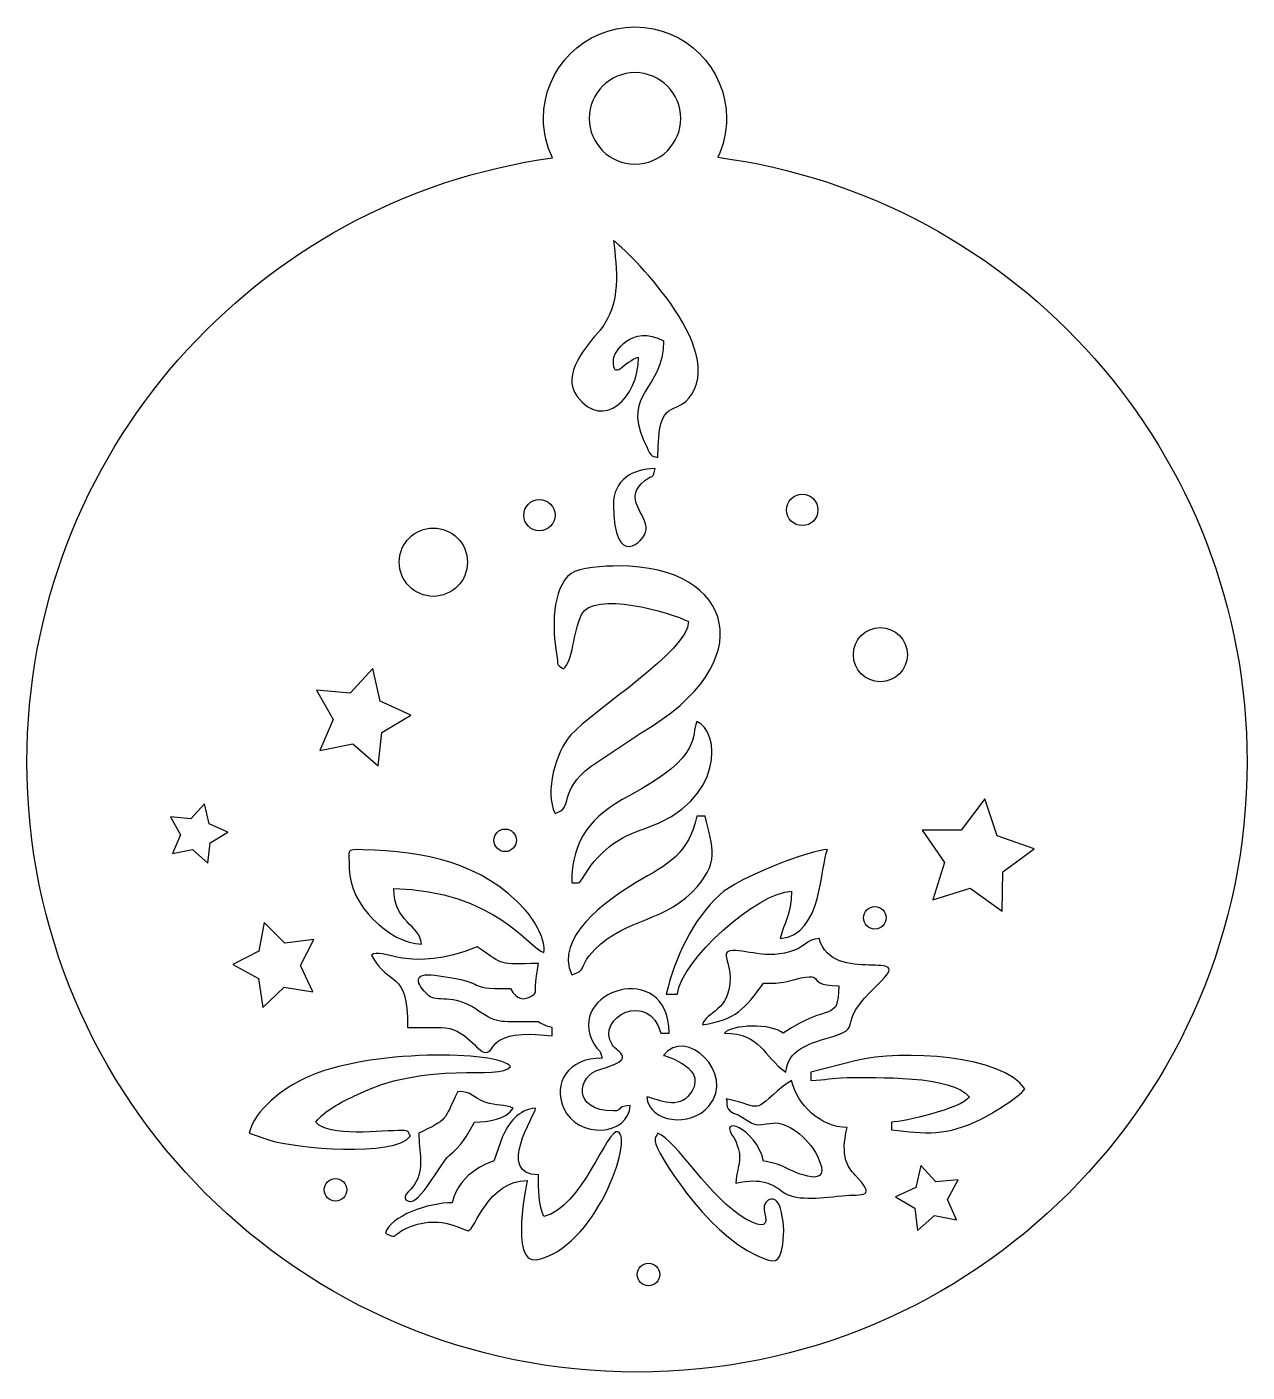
# Model space of a CAD drawing. Header units: centimetres. Extents: x 1 to 127, y -92 to 6.
# Drawn here: x 104.99 to 114.06, y -48.61 to -38.61 of the extents above; entities that cross this region are included whole.
import ezdxf

# ---------------------------------------------------------------- set-up
doc = ezdxf.new("R2010")
doc.units = ezdxf.units.CM
doc.header["$MEASUREMENT"] = 0
doc.layers.add('layer 1', color=7, linetype='Continuous')

msp = doc.modelspace()

# ---------------------------------------------------------------- linework, layer by layer
at = {"layer": 'layer 1', "color": 250}
for points, knots in [([(104.98818, -44.07696), (104.98818, -46.58163), (107.01861, -48.61205), (109.52327, -48.61205), (109.52327, -48.61205), (112.02793, -48.61205), (114.05836, -46.58163), (114.05836, -44.07696), (114.05836, -44.07696), (114.05836, -41.77604), (112.34475, -39.87556), (110.12417, -39.58157), (110.12417, -39.58157), (110.16548, -39.49378), (110.1886, -39.39576), (110.1886, -39.29232), (110.1886, -39.29232), (110.1886, -38.91662), (109.88404, -38.61205), (109.50834, -38.61205), (109.50834, -38.61205), (109.13264, -38.61205), (108.82807, -38.91662), (108.82807, -39.29232), (108.82807, -39.29232), (108.82807, -39.39731), (108.85188, -39.4967), (108.89434, -39.58549), (108.89434, -39.58549), (106.68741, -39.89172), (104.98818, -41.78574), (104.98818, -44.07696)], [0, 0, 0, 0, 0.1111111, 0.1111111, 0.1111111, 0.1111111, 0.2222222, 0.2222222, 0.2222222, 0.2222222, 0.3333333, 0.3333333, 0.3333333, 0.3333333, 0.4444444, 0.4444444, 0.4444444, 0.4444444, 0.5555556, 0.5555556, 0.5555556, 0.5555556, 0.6666667, 0.6666667, 0.6666667, 0.6666667, 0.7777778, 0.7777778, 0.7777778, 0.7777778, 1, 1, 1, 1]), ([(109.50834, -39.63245), (109.32048, -39.63245), (109.16821, -39.48017), (109.16821, -39.29232), (109.16821, -39.29232), (109.16821, -39.10446), (109.32048, -38.95219), (109.50834, -38.95219), (109.50834, -38.95219), (109.69619, -38.95219), (109.84847, -39.10446), (109.84847, -39.29232), (109.84847, -39.29232), (109.84847, -39.48017), (109.69619, -39.63245), (109.50834, -39.63245)], [0, 0, 0, 0, 0.2, 0.2, 0.2, 0.2, 0.4, 0.4, 0.4, 0.4, 0.6, 0.6, 0.6, 0.6, 1, 1, 1, 1]), ([(109.2485, -40.86597), (109.40992, -40.66833), (109.37252, -40.40681), (109.34805, -40.20067), (109.34805, -40.20067), (109.37795, -40.2115), (110.18063, -40.9523), (109.9306, -41.34133), (109.9306, -41.34133), (109.80964, -41.52953), (109.6788, -41.32999), (109.6788, -41.81306), (109.6788, -41.81306), (109.62204, -41.79789), (109.6291, -41.81137), (109.57503, -41.68943), (109.57503, -41.68943), (109.41253, -41.32298), (109.72014, -41.3162), (109.72014, -40.94484), (109.72014, -40.94484), (109.4835, -40.81963), (109.34805, -41.03021), (109.34805, -41.08954), (109.34805, -41.08954), (109.34805, -41.25774), (109.42665, -41.09756), (109.53411, -41.06887), (109.53411, -41.06887), (109.53411, -41.37053), (109.27179, -41.61769), (109.07799, -41.35961), (109.07799, -41.35961), (108.95389, -41.19431), (109.15076, -40.98563), (109.2485, -40.86597)], [0, 0, 0, 0, 0.1, 0.1, 0.1, 0.1, 0.2, 0.2, 0.2, 0.2, 0.3, 0.3, 0.3, 0.3, 0.4, 0.4, 0.4, 0.4, 0.5, 0.5, 0.5, 0.5, 0.6, 0.6, 0.6, 0.6, 0.7, 0.7, 0.7, 0.7, 0.8, 0.8, 0.8, 0.8, 1, 1, 1, 1]), ([(109.59099, -42.34847), (109.58294, -42.44253), (109.34805, -42.65054), (109.34805, -42.16445), (109.34805, -42.16445), (109.34805, -41.98053), (109.48902, -41.89572), (109.65813, -41.89572), (109.65813, -41.89572), (109.6337, -41.98722), (109.64919, -41.92938), (109.58127, -41.98425), (109.58127, -41.98425), (109.411, -42.1218), (109.60089, -42.23249), (109.59099, -42.34847)], [0, 0, 0, 0, 0.2, 0.2, 0.2, 0.2, 0.4, 0.4, 0.4, 0.4, 0.6, 0.6, 0.6, 0.6, 1, 1, 1, 1]), ([(110.75189, -42.31958), (110.81618, -42.31958), (110.8683, -42.26746), (110.8683, -42.20317), (110.8683, -42.20317), (110.8683, -42.13888), (110.81618, -42.08676), (110.75189, -42.08676), (110.75189, -42.08676), (110.6876, -42.08676), (110.63548, -42.13888), (110.63548, -42.20317), (110.63548, -42.20317), (110.63548, -42.26746), (110.6876, -42.31958), (110.75189, -42.31958)], [0, 0, 0, 0, 0.2, 0.2, 0.2, 0.2, 0.4, 0.4, 0.4, 0.4, 0.6, 0.6, 0.6, 0.6, 1, 1, 1, 1]), ([(108.79782, -42.35832), (108.86211, -42.35832), (108.91423, -42.3062), (108.91423, -42.24191), (108.91423, -42.24191), (108.91423, -42.17762), (108.86211, -42.1255), (108.79782, -42.1255), (108.79782, -42.1255), (108.73353, -42.1255), (108.68141, -42.17762), (108.68141, -42.24191), (108.68141, -42.24191), (108.68141, -42.3062), (108.73353, -42.35832), (108.79782, -42.35832)], [0, 0, 0, 0, 0.2, 0.2, 0.2, 0.2, 0.4, 0.4, 0.4, 0.4, 0.6, 0.6, 0.6, 0.6, 1, 1, 1, 1]), ([(108.00935, -42.84516), (108.14963, -42.84516), (108.26335, -42.73144), (108.26335, -42.59116), (108.26335, -42.59116), (108.26335, -42.45088), (108.14963, -42.33716), (108.00935, -42.33716), (108.00935, -42.33716), (107.86907, -42.33716), (107.75535, -42.45088), (107.75535, -42.59116), (107.75535, -42.59116), (107.75535, -42.73144), (107.86907, -42.84516), (108.00935, -42.84516)], [0, 0, 0, 0, 0.2, 0.2, 0.2, 0.2, 0.4, 0.4, 0.4, 0.4, 0.6, 0.6, 0.6, 0.6, 1, 1, 1, 1]), ([(108.92431, -43.27035), (108.8932, -43.09597), (108.88771, -42.78513), (109.03271, -42.67596), (109.03271, -42.67596), (109.09356, -42.63013), (109.282, -42.61923), (109.38941, -42.61923), (109.38941, -42.61923), (110.24819, -42.61923), (110.46344, -43.33713), (109.55397, -43.85872), (109.55397, -43.85872), (109.55397, -43.85872), (109.18254, -44.10742), (109.18254, -44.10742), (109.18254, -44.10742), (108.92681, -44.29983), (109.06121, -44.41967), (108.91396, -44.45899), (108.91396, -44.45899), (108.83482, -44.29939), (108.91879, -44.00024), (109.03263, -43.87483), (109.03263, -43.87483), (109.20365, -43.68645), (109.90619, -43.2499), (109.90619, -43.03266), (109.90619, -43.03266), (109.77586, -42.9637), (109.19603, -42.79856), (109.11037, -42.98102), (109.11037, -42.98102), (109.05048, -43.10862), (109.04548, -43.33315), (108.97595, -43.38408), (108.97595, -43.38408), (108.91526, -43.33959), (108.94253, -43.37241), (108.92431, -43.27035)], [0, 0, 0, 0, 0.0909091, 0.0909091, 0.0909091, 0.0909091, 0.1818182, 0.1818182, 0.1818182, 0.1818182, 0.2727273, 0.2727273, 0.2727273, 0.2727273, 0.3636364, 0.3636364, 0.3636364, 0.3636364, 0.4545455, 0.4545455, 0.4545455, 0.4545455, 0.5454545, 0.5454545, 0.5454545, 0.5454545, 0.6363636, 0.6363636, 0.6363636, 0.6363636, 0.7272727, 0.7272727, 0.7272727, 0.7272727, 0.8181818, 0.8181818, 0.8181818, 0.8181818, 1, 1, 1, 1]), ([(111.33253, -43.48017), (111.44359, -43.48017), (111.53362, -43.39014), (111.53362, -43.27908), (111.53362, -43.27908), (111.53362, -43.16802), (111.44359, -43.07799), (111.33253, -43.07799), (111.33253, -43.07799), (111.22147, -43.07799), (111.13144, -43.16802), (111.13144, -43.27908), (111.13144, -43.27908), (111.13144, -43.39014), (111.22147, -43.48017), (111.33253, -43.48017)], [0, 0, 0, 0, 0.2, 0.2, 0.2, 0.2, 0.4, 0.4, 0.4, 0.4, 0.6, 0.6, 0.6, 0.6, 1, 1, 1, 1]), ([(107.55927, -43.38191), (107.55927, -43.38191), (107.61453, -43.62565), (107.61453, -43.62565), (107.61453, -43.62565), (107.61453, -43.62565), (107.84194, -43.72932), (107.84194, -43.72932), (107.84194, -43.72932), (107.84194, -43.72932), (107.62721, -43.85721), (107.62721, -43.85721), (107.62721, -43.85721), (107.62721, -43.85721), (107.59888, -44.10553), (107.59888, -44.10553), (107.59888, -44.10553), (107.59888, -44.10553), (107.4109, -43.94082), (107.4109, -43.94082), (107.4109, -43.94082), (107.4109, -43.94082), (107.16598, -43.99061), (107.16598, -43.99061), (107.16598, -43.99061), (107.16598, -43.99061), (107.26454, -43.76093), (107.26454, -43.76093), (107.26454, -43.76093), (107.26454, -43.76093), (107.14151, -43.54338), (107.14151, -43.54338), (107.14151, -43.54338), (107.14151, -43.54338), (107.3904, -43.56614), (107.3904, -43.56614), (107.3904, -43.56614), (107.3904, -43.56614), (107.55927, -43.38191), (107.55927, -43.38191)], [0, 0, 0, 0, 0.0909091, 0.0909091, 0.0909091, 0.0909091, 0.1818182, 0.1818182, 0.1818182, 0.1818182, 0.2727273, 0.2727273, 0.2727273, 0.2727273, 0.3636364, 0.3636364, 0.3636364, 0.3636364, 0.4545455, 0.4545455, 0.4545455, 0.4545455, 0.5454545, 0.5454545, 0.5454545, 0.5454545, 0.6363636, 0.6363636, 0.6363636, 0.6363636, 0.7272727, 0.7272727, 0.7272727, 0.7272727, 0.8181818, 0.8181818, 0.8181818, 0.8181818, 1, 1, 1, 1]), ([(109.16195, -44.87233), (109.07756, -45.00519), (109.10874, -44.96989), (109.03799, -44.97577), (109.03799, -44.97577), (109.03799, -44.64924), (109.18253, -44.47829), (109.46499, -44.32787), (109.46499, -44.32787), (110.02673, -44.02879), (109.91875, -43.87988), (109.9682, -43.77683), (109.9682, -43.77683), (110.14031, -43.83911), (110.1828, -44.36739), (109.5836, -44.57049), (109.5836, -44.57049), (109.38568, -44.63758), (109.2775, -44.71686), (109.16195, -44.87233)], [0, 0, 0, 0, 0.1666667, 0.1666667, 0.1666667, 0.1666667, 0.3333333, 0.3333333, 0.3333333, 0.3333333, 0.5, 0.5, 0.5, 0.5, 0.6666667, 0.6666667, 0.6666667, 0.6666667, 1, 1, 1, 1]), ([(106.30922, -44.38721), (106.30922, -44.38721), (106.34287, -44.5356), (106.34287, -44.5356), (106.34287, -44.5356), (106.34287, -44.5356), (106.48131, -44.59871), (106.48131, -44.59871), (106.48131, -44.59871), (106.48131, -44.59871), (106.35058, -44.67657), (106.35058, -44.67657), (106.35058, -44.67657), (106.35058, -44.67657), (106.33334, -44.82775), (106.33334, -44.82775), (106.33334, -44.82775), (106.33334, -44.82775), (106.2189, -44.72747), (106.2189, -44.72747), (106.2189, -44.72747), (106.2189, -44.72747), (106.06979, -44.75778), (106.06979, -44.75778), (106.06979, -44.75778), (106.06979, -44.75778), (106.1298, -44.61796), (106.1298, -44.61796), (106.1298, -44.61796), (106.1298, -44.61796), (106.0549, -44.48552), (106.0549, -44.48552), (106.0549, -44.48552), (106.0549, -44.48552), (106.20642, -44.49937), (106.20642, -44.49937), (106.20642, -44.49937), (106.20642, -44.49937), (106.30922, -44.38721), (106.30922, -44.38721)], [0, 0, 0, 0, 0.0909091, 0.0909091, 0.0909091, 0.0909091, 0.1818182, 0.1818182, 0.1818182, 0.1818182, 0.2727273, 0.2727273, 0.2727273, 0.2727273, 0.3636364, 0.3636364, 0.3636364, 0.3636364, 0.4545455, 0.4545455, 0.4545455, 0.4545455, 0.5454545, 0.5454545, 0.5454545, 0.5454545, 0.6363636, 0.6363636, 0.6363636, 0.6363636, 0.7272727, 0.7272727, 0.7272727, 0.7272727, 0.8181818, 0.8181818, 0.8181818, 0.8181818, 1, 1, 1, 1]), ([(112.10912, -44.34969), (112.10912, -44.34969), (112.2009, -44.62657), (112.2009, -44.62657), (112.2009, -44.62657), (112.2009, -44.62657), (112.47678, -44.72124), (112.47678, -44.72124), (112.47678, -44.72124), (112.47678, -44.72124), (112.2418, -44.8941), (112.2418, -44.8941), (112.2418, -44.8941), (112.2418, -44.8941), (112.23705, -45.18578), (112.23705, -45.18578), (112.23705, -45.18578), (112.23705, -45.18578), (112.00004, -45.01571), (112.00004, -45.01571), (112.00004, -45.01571), (112.00004, -45.01571), (111.72116, -45.10128), (111.72116, -45.10128), (111.72116, -45.10128), (111.72116, -45.10128), (111.80966, -44.82334), (111.80966, -44.82334), (111.80966, -44.82334), (111.80966, -44.82334), (111.64211, -44.58455), (111.64211, -44.58455), (111.64211, -44.58455), (111.64211, -44.58455), (111.93383, -44.58282), (111.93383, -44.58282), (111.93383, -44.58282), (111.93383, -44.58282), (112.10912, -44.34969), (112.10912, -44.34969)], [0, 0, 0, 0, 0.0909091, 0.0909091, 0.0909091, 0.0909091, 0.1818182, 0.1818182, 0.1818182, 0.1818182, 0.2727273, 0.2727273, 0.2727273, 0.2727273, 0.3636364, 0.3636364, 0.3636364, 0.3636364, 0.4545455, 0.4545455, 0.4545455, 0.4545455, 0.5454545, 0.5454545, 0.5454545, 0.5454545, 0.6363636, 0.6363636, 0.6363636, 0.6363636, 0.7272727, 0.7272727, 0.7272727, 0.7272727, 0.8181818, 0.8181818, 0.8181818, 0.8181818, 1, 1, 1, 1]), ([(109.03799, -45.65792), (108.90743, -45.38586), (109.29074, -45.10975), (109.51261, -44.97495), (109.51261, -44.97495), (109.76643, -44.8294), (109.90247, -44.76175), (109.9682, -44.47966), (109.9682, -44.47966), (109.9682, -44.47966), (110.03021, -44.47966), (110.03021, -44.47966), (110.03021, -44.47966), (110.08477, -44.71392), (110.14734, -44.82761), (109.93246, -45.04339), (109.93246, -45.04339), (109.69315, -45.28369), (109.39167, -45.24087), (109.16742, -45.51863), (109.16742, -45.51863), (109.10567, -45.59513), (109.1397, -45.63077), (109.03799, -45.65792)], [0, 0, 0, 0, 0.1428571, 0.1428571, 0.1428571, 0.1428571, 0.2857143, 0.2857143, 0.2857143, 0.2857143, 0.4285714, 0.4285714, 0.4285714, 0.4285714, 0.5714286, 0.5714286, 0.5714286, 0.5714286, 0.7142857, 0.7142857, 0.7142857, 0.7142857, 1, 1, 1, 1]), ([(108.54303, -44.74263), (108.5893, -44.74263), (108.62681, -44.70512), (108.62681, -44.65885), (108.62681, -44.65885), (108.62681, -44.61258), (108.5893, -44.57507), (108.54303, -44.57507), (108.54303, -44.57507), (108.49676, -44.57507), (108.45925, -44.61258), (108.45925, -44.65885), (108.45925, -44.65885), (108.45925, -44.70512), (108.49676, -44.74263), (108.54303, -44.74263)], [0, 0, 0, 0, 0.2, 0.2, 0.2, 0.2, 0.4, 0.4, 0.4, 0.4, 0.6, 0.6, 0.6, 0.6, 1, 1, 1, 1]), ([(107.92173, -45.43054), (107.68059, -45.42518), (107.38426, -45.13287), (107.38426, -44.87242), (107.38426, -44.87242), (107.38426, -44.72489), (107.35033, -44.72573), (107.48776, -44.72884), (107.48776, -44.72884), (107.9397, -44.73915), (108.37557, -44.82447), (108.69299, -45.17605), (108.69299, -45.17605), (108.76788, -45.259), (108.84829, -45.41221), (108.83126, -45.49256), (108.83126, -45.49256), (108.72506, -45.46419), (108.46656, -45.03387), (107.71502, -45.01711), (107.71502, -45.01711), (107.71502, -45.27151), (107.9095, -45.28357), (107.92173, -45.43054)], [0, 0, 0, 0, 0.1428571, 0.1428571, 0.1428571, 0.1428571, 0.2857143, 0.2857143, 0.2857143, 0.2857143, 0.4285714, 0.4285714, 0.4285714, 0.4285714, 0.5714286, 0.5714286, 0.5714286, 0.5714286, 0.7142857, 0.7142857, 0.7142857, 0.7142857, 1, 1, 1, 1]), ([(109.74081, -45.80261), (109.80556, -45.52476), (109.93533, -45.25453), (110.13832, -45.06322), (110.13832, -45.06322), (110.27599, -44.93346), (110.82309, -44.7277), (110.93976, -44.7277), (110.93976, -44.7277), (110.88253, -44.847), (110.90655, -45.36271), (110.58835, -45.3892), (110.58835, -45.3892), (110.61661, -45.26784), (110.67103, -45.21387), (110.67103, -45.03778), (110.67103, -45.03778), (110.42531, -45.03778), (109.84398, -45.55663), (109.82349, -45.80261), (109.82349, -45.80261), (109.82349, -45.80261), (109.74081, -45.80261), (109.74081, -45.80261)], [0, 0, 0, 0, 0.1428571, 0.1428571, 0.1428571, 0.1428571, 0.2857143, 0.2857143, 0.2857143, 0.2857143, 0.4285714, 0.4285714, 0.4285714, 0.4285714, 0.5714286, 0.5714286, 0.5714286, 0.5714286, 0.7142857, 0.7142857, 0.7142857, 0.7142857, 1, 1, 1, 1]), ([(111.29145, -45.31946), (111.33772, -45.31946), (111.37523, -45.28195), (111.37523, -45.23568), (111.37523, -45.23568), (111.37523, -45.18941), (111.33772, -45.1519), (111.29145, -45.1519), (111.29145, -45.1519), (111.24518, -45.1519), (111.20767, -45.18941), (111.20767, -45.23568), (111.20767, -45.23568), (111.20767, -45.28195), (111.24518, -45.31946), (111.29145, -45.31946)], [0, 0, 0, 0, 0.2, 0.2, 0.2, 0.2, 0.4, 0.4, 0.4, 0.4, 0.6, 0.6, 0.6, 0.6, 1, 1, 1, 1]), ([(106.75272, -45.26923), (106.75272, -45.26923), (106.9057, -45.42416), (106.9057, -45.42416), (106.9057, -45.42416), (106.9057, -45.42416), (107.12161, -45.39628), (107.12161, -45.39628), (107.12161, -45.39628), (107.12161, -45.39628), (107.02154, -45.58966), (107.02154, -45.58966), (107.02154, -45.58966), (107.02154, -45.58966), (107.1148, -45.78641), (107.1148, -45.78641), (107.1148, -45.78641), (107.1148, -45.78641), (106.89996, -45.75098), (106.89996, -45.75098), (106.89996, -45.75098), (106.89996, -45.75098), (106.74164, -45.90046), (106.74164, -45.90046), (106.74164, -45.90046), (106.74164, -45.90046), (106.70896, -45.6852), (106.70896, -45.6852), (106.70896, -45.6852), (106.70896, -45.6852), (106.51788, -45.58081), (106.51788, -45.58081), (106.51788, -45.58081), (106.51788, -45.58081), (106.71251, -45.4832), (106.71251, -45.4832), (106.71251, -45.4832), (106.71251, -45.4832), (106.75272, -45.26923), (106.75272, -45.26923)], [0, 0, 0, 0, 0.0909091, 0.0909091, 0.0909091, 0.0909091, 0.1818182, 0.1818182, 0.1818182, 0.1818182, 0.2727273, 0.2727273, 0.2727273, 0.2727273, 0.3636364, 0.3636364, 0.3636364, 0.3636364, 0.4545455, 0.4545455, 0.4545455, 0.4545455, 0.5454545, 0.5454545, 0.5454545, 0.5454545, 0.6363636, 0.6363636, 0.6363636, 0.6363636, 0.7272727, 0.7272727, 0.7272727, 0.7272727, 0.8181818, 0.8181818, 0.8181818, 0.8181818, 1, 1, 1, 1]), ([(110.17492, -46.09203), (110.22035, -46.0276), (110.52455, -46.01845), (110.60902, -46.09203), (110.60902, -46.09203), (110.96389, -45.85438), (111.01627, -46.02191), (111.02243, -45.74062), (111.02243, -45.74062), (110.72663, -45.73402), (110.98681, -45.61448), (110.63798, -45.7075), (110.63798, -45.7075), (110.57173, -45.72517), (110.53838, -45.71994), (110.46431, -45.71994), (110.46431, -45.71994), (110.32316, -45.91158), (110.2573, -45.99384), (110.00953, -46.03001), (110.00953, -46.03001), (110.03529, -45.93355), (110.21625, -45.92857), (110.21625, -45.67859), (110.21625, -45.67859), (110.21625, -45.57523), (110.14791, -45.49046), (110.21381, -45.47993), (110.21381, -45.47993), (110.32119, -45.4628), (110.48711, -45.55437), (110.69476, -45.47496), (110.69476, -45.47496), (110.78093, -45.44201), (110.78145, -45.39721), (110.87774, -45.3892), (110.87774, -45.3892), (110.97364, -45.74818), (111.61989, -45.44389), (111.31775, -45.72587), (111.31775, -45.72587), (110.95953, -46.06018), (111.24871, -46.04028), (110.9367, -46.13029), (110.9367, -46.13029), (110.80333, -46.16876), (110.64319, -46.21907), (110.62968, -46.38144), (110.62968, -46.38144), (110.46271, -46.26961), (110.4481, -46.09203), (110.17492, -46.09203)], [0, 0, 0, 0, 0.0714286, 0.0714286, 0.0714286, 0.0714286, 0.1428571, 0.1428571, 0.1428571, 0.1428571, 0.2142857, 0.2142857, 0.2142857, 0.2142857, 0.2857143, 0.2857143, 0.2857143, 0.2857143, 0.3571429, 0.3571429, 0.3571429, 0.3571429, 0.4285714, 0.4285714, 0.4285714, 0.4285714, 0.5, 0.5, 0.5, 0.5, 0.5714286, 0.5714286, 0.5714286, 0.5714286, 0.6428571, 0.6428571, 0.6428571, 0.6428571, 0.7142857, 0.7142857, 0.7142857, 0.7142857, 0.7857143, 0.7857143, 0.7857143, 0.7857143, 0.8571429, 0.8571429, 0.8571429, 0.8571429, 1, 1, 1, 1]), ([(107.81836, -46.05068), (107.81836, -45.60379), (107.6804, -45.76199), (107.54964, -45.51323), (107.54964, -45.51323), (107.62192, -45.445), (107.83295, -45.65825), (108.33514, -45.45122), (108.33514, -45.45122), (108.55317, -45.59719), (108.47931, -45.57524), (108.78992, -45.57524), (108.78992, -45.57524), (108.78275, -45.66153), (108.7726, -45.63958), (108.76994, -45.74235), (108.76994, -45.74235), (108.76858, -45.79605), (108.77858, -45.79814), (108.72417, -45.82451), (108.72417, -45.82451), (108.68568, -45.84318), (108.63009, -45.84988), (108.58321, -45.76127), (108.58321, -45.76127), (108.19339, -45.76127), (108.48722, -45.72385), (108.02149, -45.66152), (108.02149, -45.66152), (107.85138, -45.63876), (107.87859, -45.72485), (107.97458, -45.81337), (107.97458, -45.81337), (108.03206, -45.86641), (108.15911, -45.7986), (108.32661, -45.91458), (108.32661, -45.91458), (108.50904, -46.04095), (108.49934, -45.99745), (108.78992, -46.00934), (108.78992, -46.00934), (108.83254, -46.03189), (108.83894, -46.03802), (108.89328, -46.05068), (108.89328, -46.05068), (108.89328, -46.05068), (108.89328, -46.1127), (108.89328, -46.1127), (108.89328, -46.1127), (108.39665, -46.05372), (108.48163, -46.23673), (108.39717, -46.23673), (108.39717, -46.23673), (108.33567, -46.23673), (108.25475, -46.05068), (108.06643, -46.05068), (108.06643, -46.05068), (108.06643, -46.05068), (107.81836, -46.05068), (107.81836, -46.05068)], [0, 0, 0, 0, 0.0625, 0.0625, 0.0625, 0.0625, 0.125, 0.125, 0.125, 0.125, 0.1875, 0.1875, 0.1875, 0.1875, 0.25, 0.25, 0.25, 0.25, 0.3125, 0.3125, 0.3125, 0.3125, 0.375, 0.375, 0.375, 0.375, 0.4375, 0.4375, 0.4375, 0.4375, 0.5, 0.5, 0.5, 0.5, 0.5625, 0.5625, 0.5625, 0.5625, 0.625, 0.625, 0.625, 0.625, 0.6875, 0.6875, 0.6875, 0.6875, 0.75, 0.75, 0.75, 0.75, 0.8125, 0.8125, 0.8125, 0.8125, 0.875, 0.875, 0.875, 0.875, 1, 1, 1, 1]), ([(109.20398, -46.1741), (108.97578, -45.7758), (109.7615, -45.52963), (109.7615, -46.09203), (109.7615, -46.09203), (109.7615, -46.09203), (109.69947, -46.09203), (109.69947, -46.09203), (109.69947, -46.09203), (109.62428, -45.76923), (109.20499, -45.97307), (109.34113, -46.18165), (109.34113, -46.18165), (109.3768, -46.23629), (109.53372, -46.28348), (109.24586, -46.36192), (109.24586, -46.36192), (109.08238, -46.40647), (109.034, -46.67082), (109.34805, -46.67082), (109.34805, -46.67082), (109.42899, -46.67082), (109.35034, -46.63962), (109.47208, -46.62948), (109.47208, -46.62948), (109.46707, -46.85514), (109.07838, -46.8859), (108.97785, -46.64827), (108.97785, -46.64827), (108.90044, -46.46527), (109.00107, -46.27806), (109.26537, -46.27806), (109.26537, -46.27806), (109.24318, -46.19494), (109.24177, -46.24003), (109.20398, -46.1741)], [0, 0, 0, 0, 0.1, 0.1, 0.1, 0.1, 0.2, 0.2, 0.2, 0.2, 0.3, 0.3, 0.3, 0.3, 0.4, 0.4, 0.4, 0.4, 0.5, 0.5, 0.5, 0.5, 0.6, 0.6, 0.6, 0.6, 0.7, 0.7, 0.7, 0.7, 0.8, 0.8, 0.8, 0.8, 1, 1, 1, 1]), ([(110.05708, -46.6357), (109.92421, -46.79614), (109.61192, -46.75745), (109.59611, -46.56747), (109.59611, -46.56747), (109.65559, -46.57242), (109.81069, -46.66311), (109.90154, -46.56283), (109.90154, -46.56283), (110.08861, -46.35631), (109.72035, -46.25749), (109.72014, -46.25739), (109.72014, -46.25739), (109.87875, -46.04101), (110.26246, -46.38773), (110.05708, -46.6357)], [0, 0, 0, 0, 0.2, 0.2, 0.2, 0.2, 0.4, 0.4, 0.4, 0.4, 0.6, 0.6, 0.6, 0.6, 1, 1, 1, 1]), ([(107.0571, -46.42634), (107.52335, -46.20661), (108.49803, -46.22384), (108.58321, -46.34009), (108.58321, -46.34009), (108.50111, -46.45214), (107.97454, -46.2799), (107.41861, -46.56047), (107.41861, -46.56047), (107.32084, -46.60982), (107.20164, -46.66421), (107.13621, -46.75351), (107.13621, -46.75351), (107.22053, -46.86861), (107.63811, -46.81552), (107.77702, -46.81552), (107.77702, -46.81552), (107.83524, -46.81552), (107.8153, -46.82447), (107.83904, -46.85687), (107.83904, -46.85687), (107.72099, -47.01796), (106.98119, -46.94761), (106.7945, -46.88853), (106.7945, -46.88853), (106.7945, -46.88853), (106.6401, -46.83619), (106.6401, -46.83619), (106.6401, -46.83619), (106.68183, -46.65706), (106.89811, -46.50128), (107.0571, -46.42634)], [0, 0, 0, 0, 0.1111111, 0.1111111, 0.1111111, 0.1111111, 0.2222222, 0.2222222, 0.2222222, 0.2222222, 0.3333333, 0.3333333, 0.3333333, 0.3333333, 0.4444444, 0.4444444, 0.4444444, 0.4444444, 0.5555556, 0.5555556, 0.5555556, 0.5555556, 0.6666667, 0.6666667, 0.6666667, 0.6666667, 0.7777778, 0.7777778, 0.7777778, 0.7777778, 1, 1, 1, 1]), ([(110.81573, -46.44344), (110.81573, -46.44344), (110.81573, -46.38142), (110.81573, -46.38142), (110.81573, -46.38142), (110.81573, -46.38142), (111.14594, -46.29821), (111.14594, -46.29821), (111.14594, -46.29821), (111.49738, -46.20979), (112.24359, -46.26078), (112.40743, -46.50546), (112.40743, -46.50546), (112.35886, -46.57175), (112.16188, -46.69132), (112.07708, -46.73323), (112.07708, -46.73323), (111.82509, -46.85778), (111.66596, -46.84143), (111.41573, -46.81171), (111.41573, -46.81171), (111.41573, -46.81171), (111.4152, -46.75351), (111.4152, -46.75351), (111.4152, -46.75351), (111.50626, -46.75148), (111.93052, -46.65411), (111.994, -46.56747), (111.994, -46.56747), (111.8739, -46.40357), (111.28649, -46.42277), (111.08445, -46.42277), (111.08445, -46.42277), (110.95871, -46.42277), (110.93367, -46.44344), (110.81573, -46.44344)], [0, 0, 0, 0, 0.1, 0.1, 0.1, 0.1, 0.2, 0.2, 0.2, 0.2, 0.3, 0.3, 0.3, 0.3, 0.4, 0.4, 0.4, 0.4, 0.5, 0.5, 0.5, 0.5, 0.6, 0.6, 0.6, 0.6, 0.7, 0.7, 0.7, 0.7, 0.8, 0.8, 0.8, 0.8, 1, 1, 1, 1]), ([(110.24701, -46.87623), (110.11152, -46.69381), (110.40559, -46.79076), (110.46431, -47.04291), (110.46431, -47.04291), (110.51996, -47.05587), (110.57199, -47.06482), (110.62353, -47.09042), (110.62353, -47.09042), (110.69561, -47.12623), (110.99305, -47.27087), (110.86415, -47.0063), (110.86415, -47.0063), (110.79298, -46.86028), (110.63076, -46.74885), (110.53601, -46.761), (110.53601, -46.761), (110.37953, -46.78108), (110.41098, -46.78488), (110.27504, -46.6986), (110.27504, -46.6986), (110.16223, -46.66847), (110.20268, -46.60923), (110.18718, -46.57973), (110.18718, -46.57973), (110.47665, -46.64721), (110.36281, -46.69226), (110.61077, -46.48654), (110.61077, -46.48654), (110.61077, -46.48654), (110.67103, -46.44344), (110.67103, -46.44344), (110.67103, -46.44344), (110.71363, -46.62632), (110.88856, -46.7905), (111.08445, -46.79485), (111.08445, -46.79485), (111.0336, -47.01315), (111.08814, -47.08805), (111.14434, -47.1472), (111.14434, -47.1472), (111.30784, -47.31927), (111.20337, -47.28697), (111.04736, -47.30173), (111.04736, -47.30173), (110.86886, -47.31861), (110.6953, -47.34219), (110.59917, -47.26703), (110.59917, -47.26703), (110.5348, -47.2167), (110.45319, -47.16271), (110.2576, -47.20827), (110.2576, -47.20827), (110.27071, -47.0508), (110.31948, -47.02432), (110.24701, -46.87623)], [0, 0, 0, 0, 0.0666667, 0.0666667, 0.0666667, 0.0666667, 0.1333333, 0.1333333, 0.1333333, 0.1333333, 0.2, 0.2, 0.2, 0.2, 0.2666667, 0.2666667, 0.2666667, 0.2666667, 0.3333333, 0.3333333, 0.3333333, 0.3333333, 0.4, 0.4, 0.4, 0.4, 0.4666667, 0.4666667, 0.4666667, 0.4666667, 0.5333333, 0.5333333, 0.5333333, 0.5333333, 0.6, 0.6, 0.6, 0.6, 0.6666667, 0.6666667, 0.6666667, 0.6666667, 0.7333333, 0.7333333, 0.7333333, 0.7333333, 0.8, 0.8, 0.8, 0.8, 0.8666667, 0.8666667, 0.8666667, 0.8666667, 1, 1, 1, 1]), ([(107.90106, -46.83619), (108.1204, -46.73096), (108.08312, -46.74983), (108.19045, -46.52613), (108.19045, -46.52613), (108.3033, -46.52613), (108.29513, -46.56993), (108.39889, -46.60709), (108.39889, -46.60709), (108.47687, -46.63505), (108.53831, -46.61869), (108.60388, -46.65015), (108.60388, -46.65015), (108.54896, -46.73217), (108.42229, -46.75351), (108.31449, -46.75351), (108.31449, -46.75351), (108.26442, -46.84812), (108.21061, -46.93887), (108.12821, -47.00134), (108.12821, -47.00134), (108.06646, -47.04814), (107.9076, -47.37664), (107.82454, -47.34189), (107.82454, -47.34189), (107.75733, -47.31378), (107.8376, -47.26624), (107.86913, -47.21808), (107.86913, -47.21808), (107.94872, -47.09645), (107.90106, -46.97061), (107.90106, -46.83619)], [0, 0, 0, 0, 0.1111111, 0.1111111, 0.1111111, 0.1111111, 0.2222222, 0.2222222, 0.2222222, 0.2222222, 0.3333333, 0.3333333, 0.3333333, 0.3333333, 0.4444444, 0.4444444, 0.4444444, 0.4444444, 0.5555556, 0.5555556, 0.5555556, 0.5555556, 0.6666667, 0.6666667, 0.6666667, 0.6666667, 0.7777778, 0.7777778, 0.7777778, 0.7777778, 1, 1, 1, 1]), ([(108.52382, -46.85948), (108.57211, -46.76042), (108.6385, -46.66104), (108.76927, -46.65015), (108.76927, -46.65015), (108.76486, -46.70308), (108.47224, -47.13916), (108.78992, -47.14628), (108.78992, -47.14628), (108.78992, -47.24936), (108.79272, -47.37598), (108.83126, -47.45634), (108.83126, -47.45634), (109.11283, -47.39074), (109.30459, -46.79232), (109.38155, -46.82492), (109.38155, -46.82492), (109.50188, -46.87591), (109.20726, -47.69996), (108.77662, -47.77637), (108.77662, -47.77637), (108.57396, -47.81234), (108.70719, -47.18967), (108.70724, -47.18761), (108.70724, -47.18761), (108.41726, -47.18761), (108.31203, -47.5597), (108.27314, -47.5597), (108.27314, -47.5597), (108.21859, -47.5597), (108.0874, -47.44255), (107.84752, -47.52684), (107.84752, -47.52684), (107.6931, -47.58111), (107.75758, -47.63223), (107.653, -47.58037), (107.653, -47.58037), (107.68748, -47.45125), (107.97667, -47.35298), (108.14912, -47.35298), (108.14912, -47.35298), (108.20553, -47.1108), (108.45671, -47.04537), (108.45918, -47.04291), (108.45918, -47.04291), (108.45918, -47.04291), (108.52382, -46.85948), (108.52382, -46.85948)], [0, 0, 0, 0, 0.0769231, 0.0769231, 0.0769231, 0.0769231, 0.1538462, 0.1538462, 0.1538462, 0.1538462, 0.2307692, 0.2307692, 0.2307692, 0.2307692, 0.3076923, 0.3076923, 0.3076923, 0.3076923, 0.3846154, 0.3846154, 0.3846154, 0.3846154, 0.4615385, 0.4615385, 0.4615385, 0.4615385, 0.5384615, 0.5384615, 0.5384615, 0.5384615, 0.6153846, 0.6153846, 0.6153846, 0.6153846, 0.6923077, 0.6923077, 0.6923077, 0.6923077, 0.7692308, 0.7692308, 0.7692308, 0.7692308, 0.8461538, 0.8461538, 0.8461538, 0.8461538, 1, 1, 1, 1]), ([(109.65813, -46.89822), (109.65813, -46.85788), (109.66484, -46.86196), (109.6788, -46.83619), (109.6788, -46.83619), (109.80865, -46.88318), (110.07325, -47.3292), (110.33236, -47.47399), (110.33236, -47.47399), (110.46896, -47.55034), (110.49962, -47.52426), (110.47103, -47.42244), (110.47103, -47.42244), (110.44667, -47.33568), (110.5527, -47.26988), (110.58909, -47.39561), (110.58909, -47.39561), (110.61187, -47.47433), (110.62152, -47.57507), (110.60643, -47.66306), (110.60643, -47.66306), (110.58099, -47.81133), (110.55405, -47.80741), (110.41431, -47.74532), (110.41431, -47.74532), (110.03444, -47.57651), (109.65813, -46.96521), (109.65813, -46.89822)], [0, 0, 0, 0, 0.125, 0.125, 0.125, 0.125, 0.25, 0.25, 0.25, 0.25, 0.375, 0.375, 0.375, 0.375, 0.5, 0.5, 0.5, 0.5, 0.625, 0.625, 0.625, 0.625, 0.75, 0.75, 0.75, 0.75, 1, 1, 1, 1]), ([(111.63232, -47.07674), (111.63232, -47.07674), (111.74573, -47.19875), (111.74573, -47.19875), (111.74573, -47.19875), (111.74573, -47.19875), (111.91148, -47.18241), (111.91148, -47.18241), (111.91148, -47.18241), (111.91148, -47.18241), (111.83048, -47.32798), (111.83048, -47.32798), (111.83048, -47.32798), (111.83048, -47.32798), (111.89727, -47.48059), (111.89727, -47.48059), (111.89727, -47.48059), (111.89727, -47.48059), (111.7338, -47.44854), (111.7338, -47.44854), (111.7338, -47.44854), (111.7338, -47.44854), (111.60928, -47.55919), (111.60928, -47.55919), (111.60928, -47.55919), (111.60928, -47.55919), (111.58925, -47.39383), (111.58925, -47.39383), (111.58925, -47.39383), (111.58925, -47.39383), (111.44554, -47.3096), (111.44554, -47.3096), (111.44554, -47.3096), (111.44554, -47.3096), (111.59663, -47.23943), (111.59663, -47.23943), (111.59663, -47.23943), (111.59663, -47.23943), (111.63232, -47.07674), (111.63232, -47.07674)], [0, 0, 0, 0, 0.0909091, 0.0909091, 0.0909091, 0.0909091, 0.1818182, 0.1818182, 0.1818182, 0.1818182, 0.2727273, 0.2727273, 0.2727273, 0.2727273, 0.3636364, 0.3636364, 0.3636364, 0.3636364, 0.4545455, 0.4545455, 0.4545455, 0.4545455, 0.5454545, 0.5454545, 0.5454545, 0.5454545, 0.6363636, 0.6363636, 0.6363636, 0.6363636, 0.7272727, 0.7272727, 0.7272727, 0.7272727, 0.8181818, 0.8181818, 0.8181818, 0.8181818, 1, 1, 1, 1]), ([(107.28166, -47.34096), (107.32793, -47.34096), (107.36544, -47.30345), (107.36544, -47.25718), (107.36544, -47.25718), (107.36544, -47.21091), (107.32793, -47.1734), (107.28166, -47.1734), (107.28166, -47.1734), (107.23539, -47.1734), (107.19788, -47.21091), (107.19788, -47.25718), (107.19788, -47.25718), (107.19788, -47.30345), (107.23539, -47.34096), (107.28166, -47.34096)], [0, 0, 0, 0, 0.2, 0.2, 0.2, 0.2, 0.4, 0.4, 0.4, 0.4, 0.6, 0.6, 0.6, 0.6, 1, 1, 1, 1]), ([(109.60832, -47.97001), (109.65459, -47.97001), (109.6921, -47.9325), (109.6921, -47.88623), (109.6921, -47.88623), (109.6921, -47.83996), (109.65459, -47.80245), (109.60832, -47.80245), (109.60832, -47.80245), (109.56205, -47.80245), (109.52454, -47.83996), (109.52454, -47.88623), (109.52454, -47.88623), (109.52454, -47.9325), (109.56205, -47.97001), (109.60832, -47.97001)], [0, 0, 0, 0, 0.2, 0.2, 0.2, 0.2, 0.4, 0.4, 0.4, 0.4, 0.6, 0.6, 0.6, 0.6, 1, 1, 1, 1])]:
    msp.add_open_spline(points, degree=3, knots=knots, dxfattribs=at)

doc.saveas('drawing.dxf')
